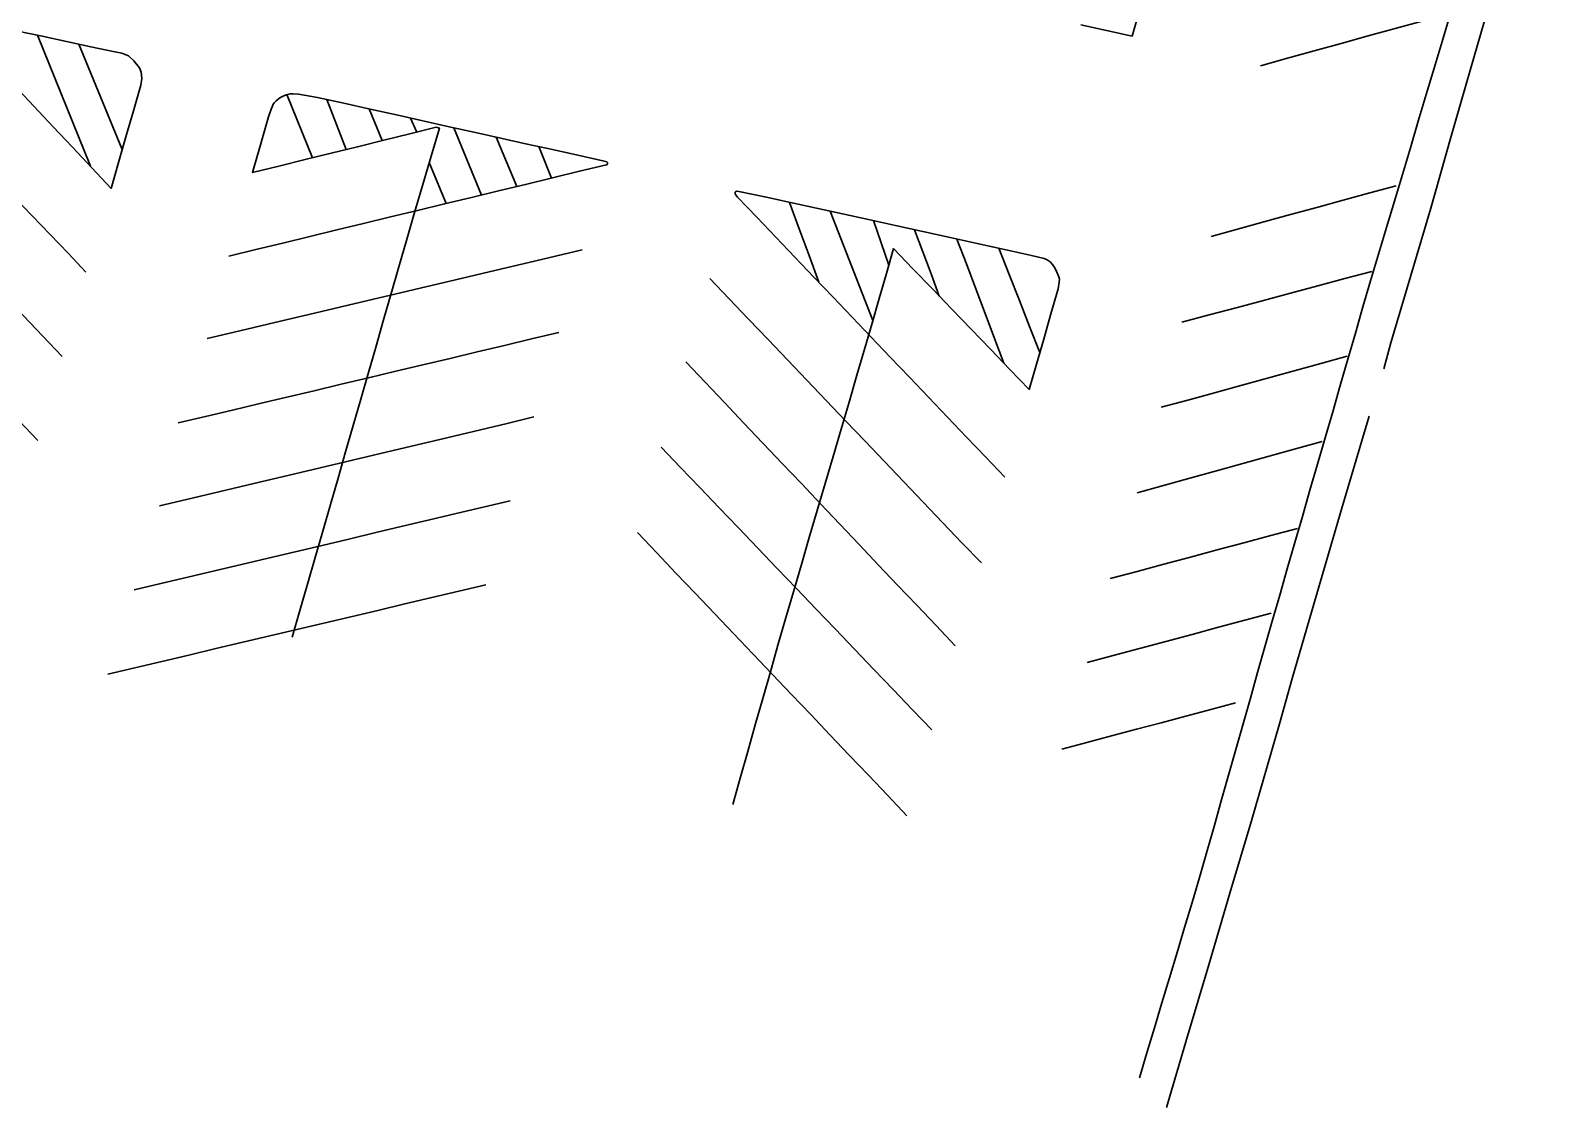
# Model space of a CAD drawing. Header units: metres. Extents: x 585772 to 587013, y 4140825 to 4141582.
# Drawn here: x 585828.4 to 585880.2, y 4140827.5 to 4140864.1 of the extents above; entities that cross this region are included whole.
import ezdxf

# ---------------------------------------------------------------- set-up
doc = ezdxf.new("R2010")
doc.units = ezdxf.units.M
doc.header["$MEASUREMENT"] = 0
for name, color, linetype, lineweight, true_color in [('FENCE', 201, 'Continuous', 30, 0xe39cff), ('PARKING_PAINT_STRIPE', 254, 'Continuous', 30, 0xffbaf6), ('PAVED_PARKING', 191, 'Continuous', 30, 0xbaa8ff)]:
    doc.layers.add(name, color=color, linetype=linetype, lineweight=lineweight, true_color=true_color)

msp = doc.modelspace()

# ---------------------------------------------------------------- linework, layer by layer
at = {"layer": 'FENCE'}
for points in [[(585874.490873, 4140852.609106, -18.147), (585874.726427, 4140853.487647, -18.145957), (585875.068622, 4140854.639573, -18.140914), (585876.08452, 4140858.074128, -18.121739), (585876.762178, 4140860.435955, -18.105317), (585877.439836, 4140862.797782, -18.085472), (585878.117495, 4140865.159609, -18.065), (585878.885606, 4140867.717493, -18.041), (585879.53911, 4140869.980667, -18.0155), (585880.192614, 4140872.243841, -17.994485), (585880.789586, 4140874.303988, -17.979218)], [(585867.083982, 4140827.471463, -18.275), (585867.805757, 4140829.900974, -18.254875), (585868.527533, 4140832.330485, -18.239437), (585869.249308, 4140834.759997, -18.2285), (585869.971083, 4140837.189508, -18.222305), (585870.931801, 4140840.520987, -18.216923), (585871.362872, 4140842.064625, -18.212), (585872.368488, 4140845.489503, -18.194907), (585873.062694, 4140847.859465, -18.18625), (585873.7569, 4140850.229427, -18.174941), (585873.985301, 4140850.993556, -18.168)]]:
    msp.add_polyline3d(points, dxfattribs=at)
at = {"layer": 'PARKING_PAINT_STRIPE'}
for p, q in [((585837.137283, 4140861.935985, -18.366727), (585838.012317, 4140859.784739, -18.36301)), ((585838.503768, 4140861.769102, -18.355825), (585839.162128, 4140860.068041, -18.353992)), ((585840.386336, 4140860.369673, -18.342503), (585839.944917, 4140861.448443, -18.345229)), ((585841.353502, 4140861.135029, -18.332248), (585841.558824, 4140860.658562, -18.331639)), ((585843.761887, 4140858.518257, -18.311909), (585842.824138, 4140860.807809, -18.31861)), ((585844.263104, 4140860.487636, -18.308895), (585844.973692, 4140858.81088, -18.309317)), ((585846.151393, 4140859.095268, -18.308035), (585845.714452, 4140860.167118, -18.301631)), ((585841.988777, 4140859.623278, -18.326442), (585842.56261, 4140858.228658, -18.319593))]:
    msp.add_line(p, q, dxfattribs=at)
at = {"layer": 'PARKING_PAINT_STRIPE', "extrusion": (0.265409347346044, -0.9641358194473102, 1.023317319e-07), "elevation": -3836858.812842, "flags": 128}
msp.add_lwpolyline([(1663888.914962, -17.681368), (1663887.963187, -17.691368), (1663887.011411, -17.702368), (1663886.059636, -17.713368), (1663885.10786, -17.724368), (1663884.156084, -17.731368), (1663883.204309, -17.739368), (1663882.252533, -17.749368)], dxfattribs=at)
at = {"layer": 'PARKING_PAINT_STRIPE', "extrusion": (-0.0010142792309583, 0.0025039000502176, 0.9999963508544318), "elevation": 9755.662705, "flags": 128}
msp.add_lwpolyline([(585830.130573, 4140848.047937), (585828.32389, 4140852.507987)], dxfattribs=at)
at = {"layer": 'PARKING_PAINT_STRIPE', "extrusion": (-0.001378753582196, 0.0033426296391308, 0.9999934629114609), "elevation": 13015.221393, "flags": 128}
msp.add_lwpolyline([(585829.47747, 4140843.277556), (585830.953871, 4140839.698217)], dxfattribs=at)
at = {"layer": 'PARKING_PAINT_STRIPE', "extrusion": (0.7220190490071082, 0.6918731768690496, 3.9e-15), "elevation": 3287925.19011, "flags": 128}
msp.add_lwpolyline([(2584468.422785, -18.528), (2584467.4681, -18.536), (2584466.513416, -18.542), (2584465.558731, -18.544), (2584464.604046, -18.543), (2584463.649361, -18.541), (2584462.694677, -18.538), (2584461.739992, -18.537), (2584460.785307, -18.534), (2584459.830623, -18.53), (2584458.875938, -18.524), (2584457.921253, -18.52025), (2584456.966568, -18.513), (2584456.011884, -18.504), (2584455.057199, -18.494)], dxfattribs=at)
at = {"layer": 'PARKING_PAINT_STRIPE', "extrusion": (0.7219150622044703, 0.6919816781984302, 1.15881029e-08), "elevation": 3288310.984157, "flags": 128}
msp.add_lwpolyline([(2583972.742918, -18.581105), (2583971.790371, -18.582105), (2583970.837824, -18.583605), (2583969.885276, -18.582105), (2583968.932729, -18.583105), (2583967.980182, -18.584105), (2583967.027635, -18.583105), (2583966.075088, -18.580105), (2583965.12254, -18.576105), (2583964.169993, -18.576105), (2583963.217446, -18.575105), (2583962.264899, -18.570105), (2583961.312352, -18.565105), (2583960.359805, -18.559105), (2583959.407257, -18.552105)], dxfattribs=at)
at = {"layer": 'PARKING_PAINT_STRIPE', "extrusion": (-0.2633001601066367, 0.964713960554018, 1.04545375e-08), "elevation": 3840483.367665, "flags": 128}
msp.add_lwpolyline([(-1655490.498375, -18.18815), (-1655489.564613, -18.19715), (-1655488.630852, -18.20615), (-1655487.69709, -18.21115), (-1655486.763328, -18.21615), (-1655485.829567, -18.21965), (-1655484.895805, -18.22015), (-1655483.962043, -18.22015)], dxfattribs=at)
at = {"layer": 'PARKING_PAINT_STRIPE', "extrusion": (0.9385390293258065, 0.3451731310982478, 6.58365704e-08), "elevation": 1979160.093455, "flags": 128}
msp.add_lwpolyline([(3684133.058491, -18.372301), (3684134.023462, -18.371301), (3684134.988433, -18.367301), (3684135.953404, -18.361301)], dxfattribs=at)
at = {"layer": 'PARKING_PAINT_STRIPE', "extrusion": (0.931905934702662, 0.3627000535785905, 2.141033638e-07), "elevation": 2047851.754252, "flags": 128}
msp.add_lwpolyline([(3646400.241308, -18.673452), (3646399.242604, -18.673452), (3646398.243901, -18.674452), (3646397.245197, -18.673452), (3646396.246494, -18.674452)], dxfattribs=at)
at = {"layer": 'PARKING_PAINT_STRIPE', "extrusion": (0.0018505096917571, -0.0006863115719054, 0.9999980522932569), "elevation": -1776.014217, "flags": 128}
msp.add_lwpolyline([(585856.144335, 4140857.401923), (585856.404242, 4140856.645647), (585856.664148, 4140855.889371)], dxfattribs=at)
at = {"layer": 'PARKING_PAINT_STRIPE', "extrusion": (-0.9370802724733369, -0.349113968413319, 2.97889947e-08), "elevation": -1994627.590022, "flags": 128}
msp.add_lwpolyline([(-3675781.923672, -18.168582), (-3675782.726857, -18.171582), (-3675783.530043, -18.172582), (-3675784.333228, -18.174582)], dxfattribs=at)
at = {"layer": 'PARKING_PAINT_STRIPE', "extrusion": (-0.93512634522192, -0.3543144344668334, 5.852311803e-07), "elevation": -2015018.490073, "flags": 128}
msp.add_lwpolyline([(-3664645.853256, -17.055748), (-3664644.950123, -17.051748), (-3664644.04699, -17.047748), (-3664643.143857, -17.043748), (-3664642.240724, -17.039748), (-3664641.337591, -17.036748)], dxfattribs=at)
at = {"layer": 'PARKING_PAINT_STRIPE', "extrusion": (-0.2291741776554446, 0.9733854304929526, 5.5271384e-09), "elevation": 3896388.48143, "flags": 128}
msp.add_lwpolyline([(-1519219.42499, -18.427536), (-1519220.361972, -18.415536), (-1519221.298954, -18.407286), (-1519222.235936, -18.402536), (-1519223.172918, -18.398536), (-1519224.1099, -18.390536), (-1519225.046882, -18.382536), (-1519225.983864, -18.372536), (-1519226.920846, -18.359536), (-1519227.857828, -18.351036), (-1519228.79481, -18.345536), (-1519229.731792, -18.342536), (-1519230.668774, -18.340536), (-1519231.605756, -18.341536), (-1519232.542738, -18.344536)], dxfattribs=at)
at = {"layer": 'PARKING_PAINT_STRIPE', "extrusion": (-0.9307692241829368, -0.3656072364079844, 1.014059949e-07), "elevation": -2059228.918559, "flags": 128}
msp.add_lwpolyline([(-3639983.008498, -18.003182), (-3639983.962227, -18.007182), (-3639984.915956, -18.011182), (-3639985.869685, -18.014182), (-3639986.823414, -18.018182)], dxfattribs=at)
at = {"layer": 'PARKING_PAINT_STRIPE', "extrusion": (0.7229840096567012, 0.6908647637423098, 4.09370231e-08), "elevation": 3284332.572298, "flags": 128}
msp.add_lwpolyline([(2589014.870732, -18.374451), (2589015.826618, -18.376451), (2589016.782503, -18.376451), (2589017.738389, -18.377451), (2589018.694275, -18.380451), (2589019.650161, -18.383451), (2589020.606046, -18.386451), (2589021.561932, -18.391451), (2589022.517818, -18.395451), (2589023.473704, -18.397451), (2589024.429589, -18.401451), (2589025.385475, -18.404451), (2589026.341361, -18.402451), (2589027.297247, -18.400451), (2589028.253133, -18.399451)], dxfattribs=at)
at = {"layer": 'PARKING_PAINT_STRIPE', "extrusion": (0.2585475189280501, -0.9659985406076369, 2.560631967e-07), "elevation": -3848584.485712, "flags": 128}
msp.add_lwpolyline([(1636561.534686, -17.174519), (1636560.57775, -17.179519), (1636559.620814, -17.184519), (1636558.663878, -17.187519), (1636557.706942, -17.188519), (1636556.750006, -17.193519), (1636555.79307, -17.199519), (1636554.836134, -17.205519)], dxfattribs=at)
at = {"layer": 'PARKING_PAINT_STRIPE', "extrusion": (0.2311061570587258, -0.9729285401146107, 9.9275452e-09), "elevation": -3893362.172045, "flags": 128}
msp.add_lwpolyline([(1526963.499128, -18.287348), (1526962.54768, -18.287348), (1526961.596232, -18.288348), (1526960.644784, -18.292348), (1526959.693337, -18.299348), (1526958.741889, -18.307348), (1526957.790441, -18.316348), (1526956.838994, -18.324348), (1526955.887546, -18.329348), (1526954.936098, -18.339348), (1526953.98465, -18.352348), (1526953.033203, -18.364348), (1526952.081755, -18.374348), (1526951.130307, -18.385348), (1526950.178859, -18.394348)], dxfattribs=at)
at = {"layer": 'PARKING_PAINT_STRIPE', "extrusion": (-0.264502670361512, 0.9643849528956929, 3.9674139e-08), "elevation": 3838411.31974, "flags": 128}
msp.add_lwpolyline([(-1660274.023681, -18.308286), (-1660273.085761, -18.317286), (-1660272.147841, -18.328286), (-1660271.209921, -18.338286), (-1660270.272001, -18.349286), (-1660269.334081, -18.358286), (-1660268.396161, -18.364286), (-1660267.458241, -18.367286)], dxfattribs=at)
at = {"layer": 'PARKING_PAINT_STRIPE', "extrusion": (0.7250921211975329, 0.688651882867724, 3.44390676e-08), "elevation": 3276401.847442, "flags": 128}
msp.add_lwpolyline([(2599052.563727, -18.394836), (2599051.612344, -18.393836), (2599050.66096, -18.394836), (2599049.709577, -18.395836), (2599048.758193, -18.395836), (2599047.806809, -18.393836), (2599046.855426, -18.391836), (2599045.904042, -18.389836), (2599044.952659, -18.387836), (2599044.001275, -18.384836), (2599043.049892, -18.379836), (2599042.098508, -18.374836), (2599041.147124, -18.372836), (2599040.195741, -18.371836), (2599039.244357, -18.370836)], dxfattribs=at)
at = {"layer": 'PARKING_PAINT_STRIPE', "extrusion": (0.2308465690876224, -0.9729901651817828, 2.84931917e-08), "elevation": -3893766.829713, "flags": 128}
msp.add_lwpolyline([(1525910.099967, -18.352054), (1525911.035668, -18.342054), (1525911.97137, -18.329054), (1525912.907072, -18.316054), (1525913.842773, -18.305054), (1525914.778475, -18.292054), (1525915.714176, -18.276054), (1525916.649878, -18.261054), (1525917.58558, -18.250054), (1525918.521281, -18.243054), (1525919.456983, -18.237054), (1525920.392685, -18.234054), (1525921.328386, -18.229054), (1525922.264088, -18.221054), (1525923.199789, -18.212054)], dxfattribs=at)
at = {"layer": 'PARKING_PAINT_STRIPE', "extrusion": (0.7223082441512086, 0.6915712547750933, 3.29767082e-08), "elevation": 3286856.987935, "flags": 128}
msp.add_lwpolyline([(2585799.792848, -18.37239), (2585800.744072, -18.37139), (2585801.695296, -18.37039), (2585802.646519, -18.37139), (2585803.597743, -18.37639), (2585804.548967, -18.38039), (2585805.500191, -18.38439), (2585806.451415, -18.38639), (2585807.402639, -18.38539), (2585808.353863, -18.38439), (2585809.305086, -18.38639), (2585810.25631, -18.38639), (2585811.207534, -18.38439), (2585812.158758, -18.38339), (2585813.109982, -18.38439)], dxfattribs=at)
at = {"layer": 'PARKING_PAINT_STRIPE', "extrusion": (0.2666811981163897, -0.9637847988898794, 3.69966229e-08), "elevation": -3834647.261662, "flags": 128}
msp.add_lwpolyline([(1668941.7729, -18.049131), (1668940.839092, -18.057131), (1668939.905284, -18.063131), (1668938.971476, -18.068131), (1668938.037668, -18.071131), (1668937.10386, -18.072131), (1668936.170052, -18.073131), (1668935.236244, -18.073131)], dxfattribs=at)
at = {"layer": 'PARKING_PAINT_STRIPE', "extrusion": (-0.2304660473851626, 0.9730803671859073, 4.902292e-10), "elevation": 3894360.682208, "flags": 128}
msp.add_lwpolyline([(-1524398.908259, -18.345909), (-1524397.968574, -18.350909), (-1524397.028888, -18.355909), (-1524396.089203, -18.361909), (-1524395.149518, -18.370409), (-1524394.209833, -18.383534), (-1524393.270147, -18.399909), (-1524392.330462, -18.415909), (-1524391.390777, -18.429909), (-1524390.451091, -18.447909), (-1524389.511406, -18.463409), (-1524388.571721, -18.475909), (-1524387.632036, -18.486909), (-1524386.69235, -18.493909), (-1524385.752665, -18.498909)], dxfattribs=at)
at = {"layer": 'PARKING_PAINT_STRIPE', "extrusion": (-0.2582278744745514, 0.9660840361191954, 2.08459636e-08), "elevation": 3849117.985668, "flags": 128}
msp.add_lwpolyline([(-1635283.31345, -18.280239), (-1635282.370791, -18.281239), (-1635281.428133, -18.284239), (-1635280.485474, -18.290239), (-1635279.542815, -18.296239), (-1635278.600156, -18.300239), (-1635277.657498, -18.303239), (-1635276.714839, -18.304239)], dxfattribs=at)
at = {"layer": 'PARKING_PAINT_STRIPE', "extrusion": (-0.7241178170430321, -0.6896762914881398, 2.20458773e-08), "elevation": -3280067.779274, "flags": 128}
msp.add_lwpolyline([(-2594414.896425, -18.208688), (-2594413.946238, -18.207688), (-2594412.99605, -18.208688), (-2594412.045862, -18.212688), (-2594411.095674, -18.214688), (-2594410.145487, -18.213688), (-2594409.195299, -18.212688), (-2594408.245111, -18.210688), (-2594407.294923, -18.207688), (-2594406.344736, -18.204688), (-2594405.394548, -18.201688), (-2594404.44436, -18.198688), (-2594403.494173, -18.198688), (-2594402.543985, -18.201688), (-2594401.593797, -18.202688)], dxfattribs=at)
at = {"layer": 'PARKING_PAINT_STRIPE', "extrusion": (0.2297351636321242, -0.9732531811357829, 1.69000777e-08), "elevation": -3895501.870726, "flags": 128}
msp.add_lwpolyline([(1521458.98602, -18.465166), (1521459.930772, -18.460728), (1521460.875523, -18.453416), (1521461.820275, -18.443166), (1521462.765027, -18.435166), (1521463.709779, -18.425666), (1521464.654531, -18.413166), (1521465.599282, -18.396166), (1521466.544034, -18.377166), (1521467.488786, -18.359166), (1521468.433538, -18.344166), (1521469.37829, -18.331166), (1521470.323041, -18.317166), (1521471.267793, -18.305166), (1521472.212545, -18.296166)], dxfattribs=at)
at = {"layer": 'PARKING_PAINT_STRIPE', "extrusion": (0.2588891180824109, -0.9659070475664321, 9.89221002e-08), "elevation": -3847995.147461, "flags": 128}
msp.add_lwpolyline([(1637916.119148, -17.835348), (1637915.191576, -17.838348), (1637914.264005, -17.841348), (1637913.336434, -17.844348), (1637912.408863, -17.845348), (1637911.481291, -17.846348), (1637910.55372, -17.846348), (1637909.626149, -17.844348)], dxfattribs=at)
at = {"layer": 'PARKING_PAINT_STRIPE', "extrusion": (0.2561428402333844, -0.9666389426239639, 1.2213926e-09), "elevation": -3852632.131739, "flags": 128}
msp.add_lwpolyline([(1626971.050546, -18.220294), (1626970.177149, -18.218294), (1626969.303751, -18.218294), (1626968.430354, -18.218294), (1626967.556956, -18.221294), (1626966.683559, -18.221294), (1626965.810161, -18.221294), (1626964.936763, -18.222294)], dxfattribs=at)
at = {"layer": 'PARKING_PAINT_STRIPE'}
for points in [[(585864.169552, 4140864.307202, -18.178), (585865.043805, 4140864.116844, -18.171), (585865.918058, 4140863.926486, -18.163204), (585866.102356, 4140864.558646, -18.158169)], [(585827.86759, 4140862.238577, -18.47), (585828.525231, 4140861.53995, -18.462), (585829.182873, 4140860.841322, -18.457), (585829.840514, 4140860.142694, -18.448), (585830.498155, 4140859.444067, -18.441), (585831.155796, 4140858.745439, -18.434), (585831.407766, 4140859.623063, -18.426), (585831.659735, 4140860.500687, -18.421), (585831.911705, 4140861.378311, -18.418), (585832.163675, 4140862.255935, -18.416), (585832.20399, 4140862.4818, -18.416), (585832.179801, 4140862.699599, -18.417), (585832.12336, 4140862.844799, -18.418), (585831.929847, 4140863.086797, -18.42), (585831.744397, 4140863.24813, -18.421), (585831.518632, 4140863.34493, -18.424), (585831.284804, 4140863.385263, -18.426), (585830.459687, 4140863.563149, -18.435), (585829.63457, 4140863.741035, -18.444), (585828.809453, 4140863.918921, -18.453), (585827.984336, 4140864.096806, -18.464)], [(585835.160093, 4140856.441117, -18.392), (585836.078739, 4140856.662949, -18.387), (585836.997385, 4140856.884782, -18.381), (585837.91603, 4140857.106614, -18.372), (585838.834676, 4140857.328446, -18.362), (585839.753322, 4140857.550278, -18.349), (585840.671968, 4140857.772111, -18.337), (585841.590614, 4140857.993943, -18.329), (585842.509259, 4140858.215775, -18.32), (585843.427905, 4140858.437608, -18.313), (585844.346551, 4140858.65944, -18.31), (585845.265197, 4140858.881272, -18.309), (585846.183843, 4140859.103104, -18.308), (585847.102488, 4140859.324937, -18.305), (585848.021134, 4140859.546769, -18.297), (585848.039808, 4140859.555956, -18.297), (585848.050339, 4140859.571007, -18.296), (585848.056357, 4140859.586058, -18.296), (585848.056357, 4140859.608636, -18.295), (585848.054853, 4140859.625192, -18.295), (585848.04733, 4140859.637233, -18.295), (585848.032285, 4140859.647769, -18.295), (585847.898387, 4140859.685398, -18.296), (585847.039821, 4140859.874775, -18.298), (585846.181255, 4140860.064153, -18.3), (585845.322689, 4140860.253531, -18.303), (585844.464123, 4140860.442908, -18.308), (585843.566147, 4140860.64271, -18.312), (585842.668171, 4140860.842512, -18.32), (585841.770195, 4140861.042314, -18.329), (585840.872218, 4140861.242116, -18.336), (585839.974242, 4140861.441918, -18.345), (585839.076266, 4140861.64172, -18.352), (585838.17829, 4140861.841522, -18.358), (585837.539819, 4140861.947828, -18.362), (585837.350256, 4140861.963632, -18.364), (585837.255474, 4140861.960998, -18.365), (585837.118567, 4140861.932024, -18.367), (585837.036949, 4140861.895148, -18.367), (585836.92637, 4140861.8372, -18.368), (585836.897409, 4140861.821396, -18.368), (585836.84212, 4140861.78452, -18.369), (585836.771034, 4140861.726572, -18.37), (585836.707846, 4140861.655454, -18.37), (585836.68415, 4140861.618578, -18.37), (585836.652556, 4140861.563264, -18.37), (585836.647291, 4140861.544826, -18.37), (585836.602533, 4140861.439466, -18.37), (585836.518282, 4140861.1787, -18.37), (585836.245867, 4140860.230542, -18.371), (585835.973452, 4140859.282384, -18.372), (585836.866003, 4140859.5023, -18.37), (585837.758555, 4140859.722215, -18.365), (585838.651107, 4140859.942131, -18.358), (585839.543659, 4140860.162046, -18.351), (585840.436211, 4140860.381962, -18.342), (585841.328763, 4140860.601877, -18.33325), (585842.221315, 4140860.821793, -18.327), (585842.331893, 4140860.790185, -18.326), (585842.050892, 4140859.834525, -18.326), (585841.76989, 4140858.878864, -18.328), (585841.488889, 4140857.923204, -18.332), (585841.207888, 4140856.967544, -18.337), (585840.949349, 4140856.069156, -18.345), (585840.69081, 4140855.170768, -18.354), (585840.432271, 4140854.27238, -18.36), (585840.173733, 4140853.373992, -18.363), (585839.915194, 4140852.475604, -18.363), (585839.656655, 4140851.577216, -18.365), (585839.398116, 4140850.678828, -18.367), (585839.139578, 4140849.78044, -18.3725), (585838.881039, 4140848.882052, -18.382375), (585838.6225, 4140847.983665, -18.395), (585838.363961, 4140847.085277, -18.409), (585838.101913, 4140846.183075, -18.421), (585837.839864, 4140845.280873, -18.435), (585837.577816, 4140844.378671, -18.452), (585837.315767, 4140843.476469, -18.471)], [(585861.580738, 4140848.915118, -18.214), (585860.931061, 4140849.596092, -18.217), (585860.281383, 4140850.277066, -18.22), (585859.631706, 4140850.95804, -18.221), (585858.982029, 4140851.639014, -18.224), (585858.332352, 4140852.319988, -18.228), (585857.682675, 4140853.000962, -18.232), (585857.032998, 4140853.681936, -18.239), (585856.383321, 4140854.362911, -18.243), (585855.733644, 4140855.043885, -18.242), (585855.083967, 4140855.724859, -18.243), (585854.43429, 4140856.405833, -18.243), (585853.784613, 4140857.086807, -18.238), (585853.134936, 4140857.767781, -18.232), (585852.485259, 4140858.448755, -18.23), (585852.409162, 4140858.537774, -18.23), (585852.404649, 4140858.55433, -18.23), (585852.404649, 4140858.587444, -18.23), (585852.406153, 4140858.610021, -18.23), (585852.418189, 4140858.628082, -18.23), (585852.44226, 4140858.644639, -18.23), (585852.452792, 4140858.649154, -18.23), (585852.523502, 4140858.643134, -18.23), (585853.406914, 4140858.451256, -18.231), (585854.290326, 4140858.259379, -18.234), (585855.173739, 4140858.067501, -18.237), (585856.057151, 4140857.875624, -18.236), (585856.940563, 4140857.683746, -18.234), (585857.866386, 4140857.479776, -18.232), (585858.792208, 4140857.275805, -18.235), (585859.718031, 4140857.071835, -18.235), (585860.643853, 4140856.867864, -18.23175), (585861.569676, 4140856.663894, -18.226), (585862.495499, 4140856.459923, -18.219), (585862.919384, 4140856.361313, -18.216), (585863.02733, 4140856.311267, -18.216), (585863.13001, 4140856.240149, -18.215), (585863.211628, 4140856.158495, -18.215), (585863.282714, 4140856.045233, -18.214), (585863.366964, 4140855.874023, -18.214), (585863.424887, 4140855.734421, -18.213), (585863.440684, 4140855.652767, -18.213), (585863.435418, 4140855.550041, -18.213), (585863.395473, 4140855.329772, -18.214), (585863.150836, 4140854.472786, -18.214), (585862.906199, 4140853.615799, -18.213), (585862.661562, 4140852.758813, -18.209), (585862.416925, 4140851.901826, -18.209088), (585861.756637, 4140852.586331, -18.214), (585861.096348, 4140853.270836, -18.219), (585860.436059, 4140853.955341, -18.222), (585859.775771, 4140854.639846, -18.225), (585859.115482, 4140855.324352, -18.229), (585858.455194, 4140856.008857, -18.231), (585857.794905, 4140856.693362, -18.232), (585857.551327, 4140855.847724, -18.231), (585857.30775, 4140855.002086, -18.232), (585857.064172, 4140854.156448, -18.238), (585856.820594, 4140853.310811, -18.245), (585856.549897, 4140852.389851, -18.25), (585856.279199, 4140851.468891, -18.2545), (585856.008501, 4140850.547931, -18.262), (585855.737803, 4140849.626971, -18.27), (585855.467105, 4140848.706011, -18.275), (585855.196408, 4140847.785051, -18.278), (585854.92571, 4140846.864091, -18.278), (585854.655012, 4140845.943131, -18.279), (585854.384314, 4140845.022171, -18.279), (585854.113616, 4140844.101212, -18.279), (585853.85707, 4140843.197687, -18.281), (585853.600524, 4140842.294163, -18.284), (585853.343977, 4140841.390639, -18.29), (585853.087431, 4140840.487115, -18.297), (585852.830885, 4140839.583591, -18.308), (585852.574338, 4140838.680067, -18.317), (585852.317792, 4140837.776543, -18.326)], [(585827.857252, 4140858.448538, -18.493), (585828.467698, 4140857.810812, -18.49), (585829.078143, 4140857.173085, -18.484), (585829.688589, 4140856.535358, -18.475), (585830.299035, 4140855.897632, -18.466)]]:
    msp.add_polyline3d(points, dxfattribs=at)
at = {"layer": 'PAVED_PARKING'}
msp.add_polyline3d([(585866.167445, 4140828.486504, -18.274), (585866.423021, 4140829.337469, -18.266), (585866.678596, 4140830.188435, -18.261), (585866.934171, 4140831.039401, -18.256), (585867.189747, 4140831.890366, -18.249), (585867.445322, 4140832.741332, -18.243), (585867.700897, 4140833.592298, -18.234), (585867.956472, 4140834.443263, -18.22675), (585868.212048, 4140835.294229, -18.223), (585868.459268, 4140836.166677, -18.222), (585868.706489, 4140837.039125, -18.22), (585868.953709, 4140837.911573, -18.221), (585869.20093, 4140838.784022, -18.222), (585869.448151, 4140839.65647, -18.222), (585869.695371, 4140840.528918, -18.224), (585869.942592, 4140841.401366, -18.223), (585870.189812, 4140842.273814, -18.219), (585870.437033, 4140843.146262, -18.218), (585870.684253, 4140844.01871, -18.213534), (585870.941948, 4140844.909635, -18.206), (585871.199642, 4140845.800559, -18.19975), (585871.457336, 4140846.691484, -18.197), (585871.71503, 4140847.582409, -18.199), (585871.972724, 4140848.473333, -18.198), (585872.230418, 4140849.364258, -18.193), (585872.488113, 4140850.255182, -18.186), (585872.745807, 4140851.146107, -18.175), (585873.003501, 4140852.037032, -18.16575), (585873.261195, 4140852.927956, -18.160375), (585873.518889, 4140853.818881, -18.159), (585873.776583, 4140854.709805, -18.16), (585874.034277, 4140855.60073, -18.158), (585874.305503, 4140856.505267, -18.157), (585874.576728, 4140857.409804, -18.155), (585874.847954, 4140858.314341, -18.151), (585875.119179, 4140859.218878, -18.14375), (585875.390404, 4140860.123414, -18.134), (585875.66163, 4140861.027951, -18.121), (585875.932855, 4140861.932488, -18.11), (585876.204081, 4140862.837025, -18.099), (585876.475306, 4140863.741562, -18.087), (585876.75269, 4140864.693069, -18.07525)], dxfattribs=at)

doc.saveas('drawing.dxf')
